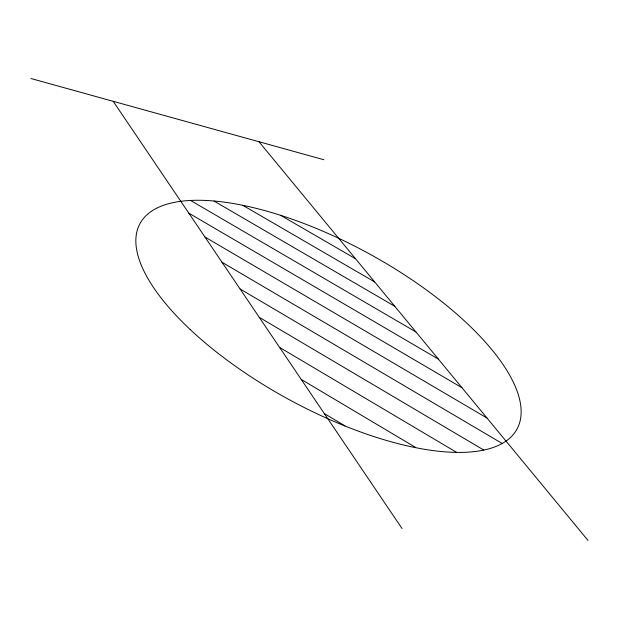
<?xml version="1.0" encoding="UTF-8"?>
<svg xmlns="http://www.w3.org/2000/svg" width="619" height="619" viewBox="0 0 619 619"><rect width="100%" height="100%" fill="white"/><g stroke="black" fill="none" stroke-linecap="round" stroke-linejoin="round"><path stroke-width="0.93" d="M30.95 78.512L323.853 159.733M280.608 215.311L355.561 258.773M242.857 205.353L374.681 281.939M214.019 201.067L394.79 306.312M190.66 200.517L415.991 332.001M188.81 213.145L438.353 359.097M204.959 237.031L461.975 387.726M222.028 262.27L486.983 418.026M240.095 288.988L502.102 443.428M259.245 317.315L483.648 449.967M279.587 347.406L456.389 452.234M301.229 379.416L415.751 447.529M324.302 413.546L344.984 425.887M258.974 141.736L588.05 540.488M113.207 101.323L402.041 528.533M190.149 329.478A214.677 83.178 28.6 0 0 513.902 433.757A214.677 83.178 28.6 0 0 281.66 215.652A214.677 83.178 28.6 0 0 190.149 329.478"/></g></svg>
